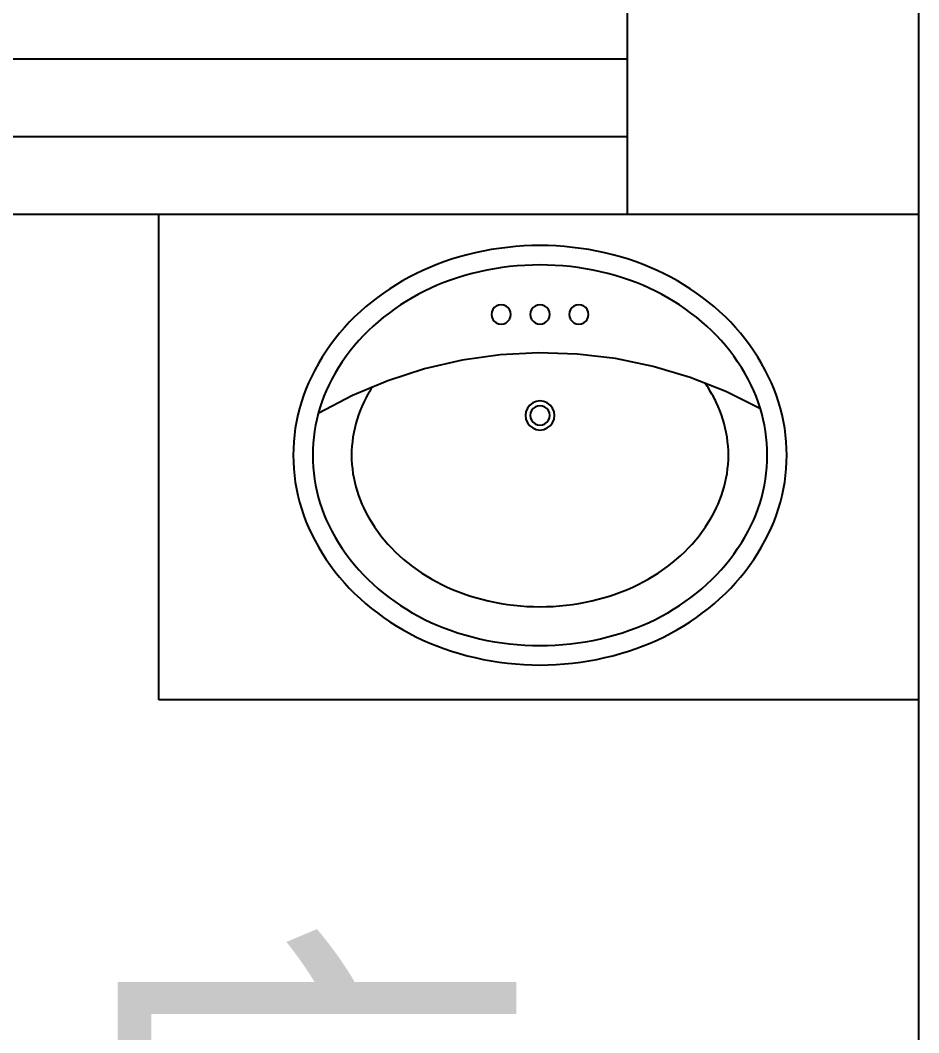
# Model space of a CAD drawing. Header units: centimetres. Extents: x 1966 to 8787, y 7398 to 12383.
# Drawn here: x 6837 to 6929.5, y 9446.5 to 9550.7 of the extents above; entities that cross this region are included whole.
import ezdxf

# ---------------------------------------------------------------- set-up
doc = ezdxf.new("R2010")
doc.units = ezdxf.units.CM
doc.styles.get("Standard").update_dxf_attribs({"font": 'arial.ttf', "height": 10})

msp = doc.modelspace()

# ---------------------------------------------------------------- linework, layer by layer
for p, q in [((6899.51, 9554.73), (6899.51, 9546.73)), ((6929.51, 9530.73), (6929.51, 9554.73)), ((6899.51, 9546.73), (6824.51, 9546.73)), ((6899.51, 9546.73), (6899.51, 9538.73)), ((6899.51, 9538.73), (6824.51, 9538.73)), ((6899.51, 9538.73), (6899.51, 9530.73)), ((6851.27, 9530.73), (6824.51, 9530.73)), ((6851.27, 9480.73), (6851.27, 9530.73)), ((6899.51, 9530.73), (6851.27, 9530.73)), ((6929.51, 9530.73), (6899.51, 9530.73)), ((6929.51, 9333.73), (6929.51, 9530.73)), ((6884.67, 9526.95), (6883.85, 9526.78)), ((6885.5, 9527.11), (6884.67, 9526.95)), ((6886.33, 9527.24), (6885.5, 9527.11)), ((6887.16, 9527.34), (6886.33, 9527.24)), ((6888, 9527.43), (6887.16, 9527.34)), ((6888.84, 9527.49), (6888, 9527.43)), ((6889.68, 9527.52), (6888.84, 9527.49)), ((6890.52, 9527.53), (6889.68, 9527.52)), ((6891.36, 9527.52), (6890.52, 9527.53)), ((6892.2, 9527.49), (6891.36, 9527.52)), ((6893.04, 9527.43), (6892.2, 9527.49)), ((6893.88, 9527.34), (6893.04, 9527.43)), ((6894.71, 9527.24), (6893.88, 9527.34)), ((6895.54, 9527.11), (6894.71, 9527.24)), ((6896.37, 9526.95), (6895.54, 9527.11)), ((6897.19, 9526.78), (6896.37, 9526.95)), ((6880.62, 9525.84), (6879.89, 9525.57)), ((6881.42, 9526.11), (6880.62, 9525.84)), ((6882.22, 9526.36), (6881.42, 9526.11)), ((6883.03, 9526.58), (6882.22, 9526.36)), ((6883.85, 9526.78), (6883.03, 9526.58)), ((6898.01, 9526.58), (6897.19, 9526.78)), ((6898.82, 9526.36), (6898.01, 9526.58)), ((6899.62, 9526.11), (6898.82, 9526.36)), ((6900.42, 9525.84), (6899.62, 9526.11)), ((6901.15, 9525.57), (6900.42, 9525.84)), ((6878.45, 9524.97), (6877.75, 9524.63)), ((6879.17, 9525.28), (6878.45, 9524.97)), ((6879.89, 9525.57), (6879.17, 9525.28)), ((6884.3, 9524.83), (6883.54, 9524.64)), ((6885.06, 9524.99), (6884.3, 9524.83)), ((6885.84, 9525.14), (6885.06, 9524.99)), ((6886.61, 9525.26), (6885.84, 9525.14)), ((6887.39, 9525.36), (6886.61, 9525.26)), ((6888.17, 9525.43), (6887.39, 9525.36)), ((6888.95, 9525.49), (6888.17, 9525.43)), ((6889.74, 9525.52), (6888.95, 9525.49)), ((6890.52, 9525.53), (6889.74, 9525.52)), ((6891.3, 9525.52), (6890.52, 9525.53)), ((6892.09, 9525.49), (6891.3, 9525.52)), ((6892.87, 9525.43), (6892.09, 9525.49)), ((6893.65, 9525.36), (6892.87, 9525.43)), ((6894.43, 9525.26), (6893.65, 9525.36)), ((6895.2, 9525.14), (6894.43, 9525.26)), ((6895.98, 9524.99), (6895.2, 9525.14)), ((6896.74, 9524.83), (6895.98, 9524.99)), ((6897.5, 9524.64), (6896.74, 9524.83)), ((6901.87, 9525.28), (6901.15, 9525.57)), ((6902.58, 9524.97), (6901.87, 9525.28)), ((6903.29, 9524.63), (6902.58, 9524.97)), ((6876.38, 9523.89), (6875.71, 9523.5)), ((6877.06, 9524.27), (6876.38, 9523.89)), ((6877.75, 9524.63), (6877.06, 9524.27)), ((6881.29, 9523.96), (6880.61, 9523.71)), ((6882.03, 9524.21), (6881.29, 9523.96)), ((6882.78, 9524.43), (6882.03, 9524.21)), ((6883.54, 9524.64), (6882.78, 9524.43)), ((6898.26, 9524.43), (6897.5, 9524.64)), ((6899.01, 9524.21), (6898.26, 9524.43)), ((6899.75, 9523.96), (6899.01, 9524.21)), ((6900.43, 9523.71), (6899.75, 9523.96)), ((6903.98, 9524.27), (6903.29, 9524.63)), ((6904.66, 9523.89), (6903.98, 9524.27)), ((6905.33, 9523.5), (6904.66, 9523.89)), ((6875.05, 9523.08), (6874.41, 9522.64)), ((6875.71, 9523.5), (6875.05, 9523.08)), ((6878.64, 9522.84), (6878, 9522.51)), ((6879.29, 9523.15), (6878.64, 9522.84)), ((6879.95, 9523.44), (6879.29, 9523.15)), ((6880.61, 9523.71), (6879.95, 9523.44)), ((6901.09, 9523.44), (6900.43, 9523.71)), ((6901.75, 9523.15), (6901.09, 9523.44)), ((6902.4, 9522.84), (6901.75, 9523.15)), ((6903.04, 9522.51), (6902.4, 9522.84)), ((6905.99, 9523.08), (6905.33, 9523.5)), ((6906.63, 9522.64), (6905.99, 9523.08)), ((6873.16, 9521.7), (6872.56, 9521.21)), ((6873.78, 9522.18), (6873.16, 9521.7)), ((6874.41, 9522.64), (6873.78, 9522.18)), ((6876.76, 9521.79), (6876.15, 9521.41)), ((6877.37, 9522.16), (6876.76, 9521.79)), ((6878, 9522.51), (6877.37, 9522.16)), ((6903.67, 9522.16), (6903.04, 9522.51)), ((6904.28, 9521.79), (6903.67, 9522.16)), ((6904.89, 9521.41), (6904.28, 9521.79)), ((6907.26, 9522.18), (6906.63, 9522.64)), ((6907.88, 9521.7), (6907.26, 9522.18)), ((6908.48, 9521.21), (6907.88, 9521.7)), ((6871.99, 9520.7), (6871.43, 9520.18)), ((6872.56, 9521.21), (6871.99, 9520.7)), ((6874.98, 9520.58), (6874.41, 9520.14)), ((6875.56, 9521), (6874.98, 9520.58)), ((6876.15, 9521.41), (6875.56, 9521)), ((6885.55, 9520.69), (6885.52, 9520.43)), ((6885.65, 9520.93), (6885.55, 9520.69)), ((6885.81, 9521.14), (6885.65, 9520.93)), ((6886.02, 9521.3), (6885.81, 9521.14)), ((6886.26, 9521.4), (6886.02, 9521.3)), ((6886.52, 9521.43), (6886.26, 9521.4)), ((6886.78, 9521.4), (6886.52, 9521.43)), ((6887.02, 9521.3), (6886.78, 9521.4)), ((6887.22, 9521.14), (6887.02, 9521.3)), ((6887.38, 9520.93), (6887.22, 9521.14)), ((6887.48, 9520.69), (6887.38, 9520.93)), ((6887.52, 9520.43), (6887.48, 9520.69)), ((6889.55, 9520.69), (6889.52, 9520.43)), ((6889.65, 9520.93), (6889.55, 9520.69)), ((6889.81, 9521.14), (6889.65, 9520.93)), ((6890.02, 9521.3), (6889.81, 9521.14)), ((6890.26, 9521.4), (6890.02, 9521.3)), ((6890.52, 9521.43), (6890.26, 9521.4)), ((6890.78, 9521.4), (6890.52, 9521.43)), ((6891.02, 9521.3), (6890.78, 9521.4)), ((6891.23, 9521.14), (6891.02, 9521.3)), ((6891.39, 9520.93), (6891.23, 9521.14)), ((6891.49, 9520.69), (6891.39, 9520.93)), ((6891.52, 9520.43), (6891.49, 9520.69)), ((6893.56, 9520.69), (6893.52, 9520.43)), ((6893.66, 9520.93), (6893.56, 9520.69)), ((6893.82, 9521.14), (6893.66, 9520.93)), ((6894.02, 9521.3), (6893.82, 9521.14)), ((6894.26, 9521.4), (6894.02, 9521.3)), ((6894.52, 9521.43), (6894.26, 9521.4)), ((6894.78, 9521.4), (6894.52, 9521.43)), ((6895.02, 9521.3), (6894.78, 9521.4)), ((6895.23, 9521.14), (6895.02, 9521.3)), ((6895.39, 9520.93), (6895.23, 9521.14)), ((6895.49, 9520.69), (6895.39, 9520.93)), ((6895.52, 9520.43), (6895.49, 9520.69)), ((6905.48, 9521), (6904.89, 9521.41)), ((6906.06, 9520.58), (6905.48, 9521)), ((6906.63, 9520.14), (6906.06, 9520.58)), ((6909.05, 9520.7), (6908.48, 9521.21)), ((6909.61, 9520.18), (6909.05, 9520.7)), ((6870.89, 9519.64), (6870.38, 9519.08)), ((6871.43, 9520.18), (6870.89, 9519.64)), ((6873.86, 9519.68), (6873.33, 9519.22)), ((6874.41, 9520.14), (6873.86, 9519.68)), ((6885.52, 9520.43), (6885.55, 9520.18)), ((6885.55, 9520.18), (6885.65, 9519.93)), ((6885.65, 9519.93), (6885.81, 9519.73)), ((6885.81, 9519.73), (6886.02, 9519.57)), ((6886.02, 9519.57), (6886.26, 9519.47)), ((6886.78, 9519.47), (6887.02, 9519.57)), ((6887.02, 9519.57), (6887.22, 9519.73)), ((6887.22, 9519.73), (6887.38, 9519.93)), ((6887.38, 9519.93), (6887.48, 9520.18)), ((6887.48, 9520.18), (6887.52, 9520.43)), ((6889.52, 9520.43), (6889.55, 9520.18)), ((6889.55, 9520.18), (6889.65, 9519.93)), ((6889.65, 9519.93), (6889.81, 9519.73)), ((6889.81, 9519.73), (6890.02, 9519.57)), ((6890.02, 9519.57), (6890.26, 9519.47)), ((6890.78, 9519.47), (6891.02, 9519.57)), ((6891.02, 9519.57), (6891.23, 9519.73)), ((6891.23, 9519.73), (6891.39, 9519.93)), ((6891.39, 9519.93), (6891.49, 9520.18)), ((6891.49, 9520.18), (6891.52, 9520.43)), ((6893.52, 9520.43), (6893.56, 9520.18)), ((6893.56, 9520.18), (6893.66, 9519.93)), ((6893.66, 9519.93), (6893.82, 9519.73)), ((6893.82, 9519.73), (6894.02, 9519.57)), ((6894.02, 9519.57), (6894.26, 9519.47)), ((6894.78, 9519.47), (6895.02, 9519.57)), ((6895.02, 9519.57), (6895.23, 9519.73)), ((6895.23, 9519.73), (6895.39, 9519.93)), ((6895.39, 9519.93), (6895.49, 9520.18)), ((6895.49, 9520.18), (6895.52, 9520.43)), ((6907.18, 9519.68), (6906.63, 9520.14)), ((6907.71, 9519.22), (6907.18, 9519.68)), ((6910.15, 9519.64), (6909.61, 9520.18)), ((6910.66, 9519.08), (6910.15, 9519.64)), ((6869.88, 9518.5), (6869.4, 9517.9)), ((6870.38, 9519.08), (6869.88, 9518.5)), ((6872.83, 9518.75), (6872.34, 9518.25)), ((6873.33, 9519.22), (6872.83, 9518.75)), ((6886.26, 9519.47), (6886.52, 9519.43)), ((6886.52, 9519.43), (6886.78, 9519.47)), ((6890.26, 9519.47), (6890.52, 9519.43)), ((6890.52, 9519.43), (6890.78, 9519.47)), ((6894.26, 9519.47), (6894.52, 9519.43)), ((6894.52, 9519.43), (6894.78, 9519.47)), ((6908.21, 9518.75), (6907.71, 9519.22)), ((6908.7, 9518.25), (6908.21, 9518.75)), ((6911.16, 9518.5), (6910.66, 9519.08)), ((6911.64, 9517.9), (6911.16, 9518.5)), ((6869.4, 9517.9), (6868.94, 9517.29)), ((6871.87, 9517.74), (6871.42, 9517.22)), ((6872.34, 9518.25), (6871.87, 9517.74)), ((6909.17, 9517.74), (6908.7, 9518.25)), ((6909.62, 9517.22), (6909.17, 9517.74)), ((6912.1, 9517.29), (6911.64, 9517.9)), ((6868.51, 9516.66), (6868.09, 9516.02)), ((6868.94, 9517.29), (6868.51, 9516.66)), ((6870.98, 9516.68), (6870.56, 9516.12)), ((6871.42, 9517.22), (6870.98, 9516.68)), ((6890.38, 9516.48), (6886.42, 9516.27)), ((6894.35, 9516.35), (6890.38, 9516.48)), ((6910.06, 9516.68), (6909.62, 9517.22)), ((6910.48, 9516.12), (6910.06, 9516.68)), ((6912.53, 9516.66), (6912.1, 9517.29)), ((6912.95, 9516.02), (6912.53, 9516.66)), ((6867.7, 9515.37), (6867.33, 9514.7)), ((6868.09, 9516.02), (6867.7, 9515.37)), ((6870.17, 9515.55), (6869.79, 9514.97)), ((6870.56, 9516.12), (6870.17, 9515.55)), ((6882.5, 9515.71), (6878.63, 9514.82)), ((6886.42, 9516.27), (6882.5, 9515.71)), ((6898.29, 9515.89), (6894.35, 9516.35)), ((6902.17, 9515.08), (6898.29, 9515.89)), ((6910.87, 9515.55), (6910.48, 9516.12)), ((6911.25, 9514.97), (6910.87, 9515.55)), ((6913.34, 9515.37), (6912.95, 9516.02)), ((6913.71, 9514.7), (6913.34, 9515.37)), ((6867.33, 9514.7), (6866.98, 9514.02)), ((6869.43, 9514.37), (6869.1, 9513.76)), ((6869.79, 9514.97), (6869.43, 9514.37)), ((6878.63, 9514.82), (6874.85, 9513.61)), ((6905.97, 9513.95), (6902.17, 9515.08)), ((6911.61, 9514.37), (6911.25, 9514.97)), ((6911.94, 9513.76), (6911.61, 9514.37)), ((6914.06, 9514.02), (6913.71, 9514.7)), ((6866.69, 9513.39), (6866.42, 9512.74)), ((6866.98, 9514.02), (6866.69, 9513.39)), ((6869.1, 9513.76), (6868.78, 9513.14)), ((6874.85, 9513.61), (6871.2, 9512.07)), ((6909.66, 9512.49), (6905.97, 9513.95)), ((6907.62, 9513.22), (6907.51, 9513.38)), ((6912.26, 9513.14), (6911.94, 9513.76)), ((6914.35, 9513.39), (6914.06, 9514.02)), ((6914.62, 9512.74), (6914.35, 9513.39)), ((6866.42, 9512.74), (6866.18, 9512.09)), ((6868.52, 9512.58), (6868.28, 9512.01)), ((6868.78, 9513.14), (6868.52, 9512.58)), ((6872.88, 9512.33), (6872.8, 9512.2)), ((6872.95, 9512.47), (6872.88, 9512.33)), ((6873.03, 9512.6), (6872.95, 9512.47)), ((6873.11, 9512.73), (6873.03, 9512.6)), ((6873.19, 9512.86), (6873.11, 9512.73)), ((6873.27, 9512.99), (6873.19, 9512.86)), ((6907.72, 9513.06), (6907.62, 9513.22)), ((6907.83, 9512.9), (6907.72, 9513.06)), ((6907.93, 9512.74), (6907.83, 9512.9)), ((6908.02, 9512.57), (6907.93, 9512.74)), ((6908.12, 9512.41), (6908.02, 9512.57)), ((6908.22, 9512.24), (6908.12, 9512.41)), ((6908.31, 9512.07), (6908.22, 9512.24)), ((6913.21, 9510.72), (6909.66, 9512.49)), ((6912.52, 9512.58), (6912.26, 9513.14)), ((6912.76, 9512.01), (6912.52, 9512.58)), ((6914.86, 9512.09), (6914.62, 9512.74)), ((6865.96, 9511.43), (6865.76, 9510.76)), ((6866.18, 9512.09), (6865.96, 9511.43)), ((6871.2, 9512.07), (6867.69, 9510.22)), ((6868.06, 9511.42), (6867.87, 9510.83)), ((6868.28, 9512.01), (6868.06, 9511.42)), ((6872.38, 9511.39), (6872.18, 9510.96)), ((6872.45, 9511.53), (6872.38, 9511.39)), ((6872.51, 9511.66), (6872.45, 9511.53)), ((6872.58, 9511.8), (6872.51, 9511.66)), ((6872.66, 9511.93), (6872.58, 9511.8)), ((6872.73, 9512.07), (6872.66, 9511.93)), ((6872.8, 9512.2), (6872.73, 9512.07)), ((6889.77, 9511.33), (6889.46, 9511.09)), ((6890.13, 9511.48), (6889.77, 9511.33)), ((6890.52, 9511.53), (6890.13, 9511.48)), ((6890.91, 9511.48), (6890.52, 9511.53)), ((6891.27, 9511.33), (6890.91, 9511.48)), ((6891.58, 9511.09), (6891.27, 9511.33)), ((6908.4, 9511.9), (6908.31, 9512.07)), ((6908.49, 9511.73), (6908.4, 9511.9)), ((6908.58, 9511.56), (6908.49, 9511.73)), ((6908.66, 9511.39), (6908.58, 9511.56)), ((6908.86, 9510.96), (6908.66, 9511.39)), ((6912.98, 9511.42), (6912.76, 9512.01)), ((6913.17, 9510.83), (6912.98, 9511.42)), ((6915.08, 9511.43), (6914.86, 9512.09)), ((6915.28, 9510.76), (6915.08, 9511.43)), ((6865.76, 9510.76), (6865.59, 9510.08)), ((6867.69, 9510.22), (6867.54, 9509.63)), ((6867.87, 9510.83), (6867.69, 9510.24)), ((6867.69, 9510.24), (6867.69, 9510.22)), ((6872, 9510.53), (6871.83, 9510.09)), ((6872.18, 9510.96), (6872, 9510.53)), ((6889.07, 9510.42), (6889.02, 9510.03)), ((6889.22, 9510.78), (6889.07, 9510.42)), ((6889.46, 9511.09), (6889.22, 9510.78)), ((6889.55, 9510.29), (6889.52, 9510.03)), ((6889.65, 9510.53), (6889.55, 9510.29)), ((6889.81, 9510.74), (6889.65, 9510.53)), ((6890.02, 9510.9), (6889.81, 9510.74)), ((6890.26, 9511), (6890.02, 9510.9)), ((6890.52, 9511.03), (6890.26, 9511)), ((6890.78, 9511), (6890.52, 9511.03)), ((6891.02, 9510.9), (6890.78, 9511)), ((6891.23, 9510.74), (6891.02, 9510.9)), ((6891.39, 9510.53), (6891.23, 9510.74)), ((6891.49, 9510.29), (6891.39, 9510.53)), ((6891.52, 9510.03), (6891.49, 9510.29)), ((6891.82, 9510.78), (6891.58, 9511.09)), ((6891.97, 9510.42), (6891.82, 9510.78)), ((6892.02, 9510.03), (6891.97, 9510.42)), ((6909.04, 9510.53), (6908.86, 9510.96)), ((6909.21, 9510.09), (6909.04, 9510.53)), ((6913.21, 9510.72), (6913.17, 9510.83)), ((6913.35, 9510.24), (6913.21, 9510.72)), ((6913.5, 9509.63), (6913.35, 9510.24)), ((6915.45, 9510.08), (6915.28, 9510.76)), ((6865.45, 9509.4), (6865.33, 9508.71)), ((6865.59, 9510.08), (6865.45, 9509.4)), ((6867.54, 9509.63), (6867.41, 9509.02)), ((6871.55, 9509.19), (6871.44, 9508.73)), ((6871.68, 9509.64), (6871.55, 9509.19)), ((6871.83, 9510.09), (6871.68, 9509.64)), ((6889.02, 9510.03), (6889.07, 9509.65)), ((6889.07, 9509.65), (6889.22, 9509.28)), ((6889.22, 9509.28), (6889.46, 9508.97)), ((6889.52, 9510.03), (6889.55, 9509.78)), ((6889.55, 9509.78), (6889.65, 9509.53)), ((6889.65, 9509.53), (6889.81, 9509.33)), ((6889.81, 9509.33), (6890.02, 9509.17)), ((6890.02, 9509.17), (6890.26, 9509.07)), ((6890.78, 9509.07), (6891.02, 9509.17)), ((6891.02, 9509.17), (6891.23, 9509.33)), ((6891.23, 9509.33), (6891.39, 9509.53)), ((6891.39, 9509.53), (6891.49, 9509.78)), ((6891.49, 9509.78), (6891.52, 9510.03)), ((6891.58, 9508.97), (6891.82, 9509.28)), ((6891.82, 9509.28), (6891.97, 9509.65)), ((6891.97, 9509.65), (6892.02, 9510.03)), ((6909.36, 9509.64), (6909.21, 9510.09)), ((6909.49, 9509.19), (6909.36, 9509.64)), ((6909.6, 9508.73), (6909.49, 9509.19)), ((6913.63, 9509.02), (6913.5, 9509.63)), ((6915.59, 9509.4), (6915.45, 9510.08)), ((6915.71, 9508.71), (6915.59, 9509.4)), ((6865.33, 9508.71), (6865.24, 9508.02)), ((6867.31, 9508.41), (6867.23, 9507.8)), ((6867.41, 9509.02), (6867.31, 9508.41)), ((6871.34, 9508.27), (6871.26, 9507.81)), ((6871.44, 9508.73), (6871.34, 9508.27)), ((6889.46, 9508.97), (6889.77, 9508.74)), ((6889.77, 9508.74), (6890.13, 9508.59)), ((6890.13, 9508.59), (6890.52, 9508.53)), ((6890.26, 9509.07), (6890.52, 9509.03)), ((6890.52, 9509.03), (6890.78, 9509.07)), ((6890.52, 9508.53), (6890.91, 9508.59)), ((6890.91, 9508.59), (6891.27, 9508.74)), ((6891.27, 9508.74), (6891.58, 9508.97)), ((6909.7, 9508.27), (6909.6, 9508.73)), ((6909.78, 9507.81), (6909.7, 9508.27)), ((6913.73, 9508.41), (6913.63, 9509.02)), ((6913.81, 9507.8), (6913.73, 9508.41)), ((6915.8, 9508.02), (6915.71, 9508.71)), ((6865.17, 9507.33), (6865.13, 9506.63)), ((6865.24, 9508.02), (6865.17, 9507.33)), ((6867.17, 9507.18), (6867.13, 9506.56)), ((6867.23, 9507.8), (6867.17, 9507.18)), ((6871.2, 9507.34), (6871.16, 9506.87)), ((6871.26, 9507.81), (6871.2, 9507.34)), ((6909.84, 9507.34), (6909.78, 9507.81)), ((6909.88, 9506.87), (6909.84, 9507.34)), ((6913.87, 9507.18), (6913.81, 9507.8)), ((6913.91, 9506.56), (6913.87, 9507.18)), ((6915.87, 9507.33), (6915.8, 9508.02)), ((6915.91, 9506.63), (6915.87, 9507.33)), ((6865.13, 9506.63), (6865.12, 9505.93)), ((6867.13, 9506.56), (6867.12, 9505.93)), ((6871.13, 9506.4), (6871.12, 9505.93)), ((6871.16, 9506.87), (6871.13, 9506.4)), ((6909.91, 9506.4), (6909.88, 9506.87)), ((6909.92, 9505.93), (6909.91, 9506.4)), ((6913.92, 9505.93), (6913.91, 9506.56)), ((6915.92, 9505.93), (6915.91, 9506.63)), ((6865.12, 9505.93), (6865.13, 9505.24)), ((6865.13, 9505.24), (6865.17, 9504.54)), ((6867.12, 9505.93), (6867.13, 9505.31)), ((6867.13, 9505.31), (6867.17, 9504.69)), ((6871.12, 9505.93), (6871.13, 9505.46)), ((6871.13, 9505.46), (6871.16, 9504.99)), ((6871.16, 9504.99), (6871.2, 9504.52)), ((6909.84, 9504.52), (6909.88, 9504.99)), ((6909.88, 9504.99), (6909.91, 9505.46)), ((6909.91, 9505.46), (6909.92, 9505.93)), ((6913.87, 9504.69), (6913.91, 9505.31)), ((6913.91, 9505.31), (6913.92, 9505.93)), ((6915.87, 9504.54), (6915.91, 9505.24)), ((6915.91, 9505.24), (6915.92, 9505.93)), ((6865.17, 9504.54), (6865.24, 9503.85)), ((6867.17, 9504.69), (6867.23, 9504.07)), ((6867.23, 9504.07), (6867.31, 9503.46)), ((6871.2, 9504.52), (6871.26, 9504.06)), ((6871.26, 9504.06), (6871.34, 9503.59)), ((6909.7, 9503.59), (6909.78, 9504.06)), ((6909.78, 9504.06), (6909.84, 9504.52)), ((6913.73, 9503.46), (6913.81, 9504.07)), ((6913.81, 9504.07), (6913.87, 9504.69)), ((6915.8, 9503.85), (6915.87, 9504.54)), ((6865.24, 9503.85), (6865.33, 9503.16)), ((6865.33, 9503.16), (6865.45, 9502.47)), ((6867.31, 9503.46), (6867.41, 9502.84)), ((6871.34, 9503.59), (6871.44, 9503.13)), ((6871.44, 9503.13), (6871.55, 9502.68)), ((6909.49, 9502.68), (6909.6, 9503.13)), ((6909.6, 9503.13), (6909.7, 9503.59)), ((6913.63, 9502.84), (6913.73, 9503.46)), ((6915.59, 9502.47), (6915.71, 9503.16)), ((6915.71, 9503.16), (6915.8, 9503.85)), ((6865.45, 9502.47), (6865.59, 9501.79)), ((6867.41, 9502.84), (6867.54, 9502.23)), ((6867.54, 9502.23), (6867.69, 9501.63)), ((6871.55, 9502.68), (6871.68, 9502.23)), ((6871.68, 9502.23), (6871.83, 9501.78)), ((6909.21, 9501.78), (6909.36, 9502.23)), ((6909.36, 9502.23), (6909.49, 9502.68)), ((6913.35, 9501.63), (6913.5, 9502.23)), ((6913.5, 9502.23), (6913.63, 9502.84)), ((6915.45, 9501.79), (6915.59, 9502.47)), ((6865.59, 9501.79), (6865.76, 9501.11)), ((6865.76, 9501.11), (6865.96, 9500.44)), ((6867.69, 9501.63), (6867.87, 9501.03)), ((6867.87, 9501.03), (6868.06, 9500.44)), ((6871.83, 9501.78), (6872, 9501.34)), ((6872, 9501.34), (6872.18, 9500.9)), ((6872.18, 9500.9), (6872.38, 9500.48)), ((6908.66, 9500.48), (6908.86, 9500.9)), ((6908.86, 9500.9), (6909.04, 9501.34)), ((6909.04, 9501.34), (6909.21, 9501.78)), ((6912.98, 9500.44), (6913.17, 9501.03)), ((6913.17, 9501.03), (6913.35, 9501.63)), ((6915.08, 9500.44), (6915.28, 9501.11)), ((6915.28, 9501.11), (6915.45, 9501.79)), ((6865.96, 9500.44), (6866.18, 9499.78)), ((6866.18, 9499.78), (6866.42, 9499.12)), ((6868.06, 9500.44), (6868.28, 9499.86)), ((6868.28, 9499.86), (6868.52, 9499.29)), ((6872.38, 9500.48), (6872.63, 9499.98)), ((6872.63, 9499.98), (6872.9, 9499.49)), ((6908.14, 9499.49), (6908.41, 9499.98)), ((6908.41, 9499.98), (6908.66, 9500.48)), ((6912.52, 9499.29), (6912.76, 9499.86)), ((6912.76, 9499.86), (6912.98, 9500.44)), ((6914.62, 9499.12), (6914.86, 9499.78)), ((6914.86, 9499.78), (6915.08, 9500.44)), ((6866.42, 9499.12), (6866.69, 9498.48)), ((6868.52, 9499.29), (6868.78, 9498.72)), ((6868.78, 9498.72), (6869.1, 9498.11)), ((6872.9, 9499.49), (6873.19, 9499.01)), ((6873.19, 9499.01), (6873.49, 9498.55)), ((6907.55, 9498.55), (6907.85, 9499.01)), ((6907.85, 9499.01), (6908.14, 9499.49)), ((6911.94, 9498.11), (6912.26, 9498.72)), ((6912.26, 9498.72), (6912.52, 9499.29)), ((6914.35, 9498.48), (6914.62, 9499.12)), ((6866.69, 9498.48), (6866.98, 9497.85)), ((6866.98, 9497.85), (6867.33, 9497.17)), ((6869.1, 9498.11), (6869.43, 9497.5)), ((6873.49, 9498.55), (6873.81, 9498.09)), ((6873.81, 9498.09), (6874.14, 9497.64)), ((6874.14, 9497.64), (6874.49, 9497.21)), ((6906.55, 9497.21), (6906.9, 9497.64)), ((6906.9, 9497.64), (6907.23, 9498.09)), ((6907.23, 9498.09), (6907.55, 9498.55)), ((6911.61, 9497.5), (6911.94, 9498.11)), ((6913.71, 9497.17), (6914.06, 9497.85)), ((6914.06, 9497.85), (6914.35, 9498.48)), ((6867.33, 9497.17), (6867.7, 9496.5)), ((6869.43, 9497.5), (6869.79, 9496.9)), ((6869.79, 9496.9), (6870.17, 9496.32)), ((6874.49, 9497.21), (6874.85, 9496.79)), ((6874.85, 9496.79), (6875.23, 9496.38)), ((6905.81, 9496.38), (6906.19, 9496.79)), ((6906.19, 9496.79), (6906.55, 9497.21)), ((6910.87, 9496.32), (6911.25, 9496.9)), ((6911.25, 9496.9), (6911.61, 9497.5)), ((6913.34, 9496.5), (6913.71, 9497.17)), ((6867.7, 9496.5), (6868.09, 9495.85)), ((6868.09, 9495.85), (6868.51, 9495.2)), ((6870.17, 9496.32), (6870.56, 9495.75)), ((6870.56, 9495.75), (6870.98, 9495.19)), ((6875.23, 9496.38), (6875.62, 9495.98)), ((6875.62, 9495.98), (6876.03, 9495.6)), ((6876.03, 9495.6), (6876.45, 9495.23)), ((6904.59, 9495.23), (6905.01, 9495.6)), ((6905.01, 9495.6), (6905.42, 9495.98)), ((6905.42, 9495.98), (6905.81, 9496.38)), ((6910.06, 9495.19), (6910.48, 9495.75)), ((6910.48, 9495.75), (6910.87, 9496.32)), ((6912.53, 9495.2), (6912.95, 9495.85)), ((6912.95, 9495.85), (6913.34, 9496.5)), ((6868.51, 9495.2), (6868.94, 9494.58)), ((6868.94, 9494.58), (6869.4, 9493.97)), ((6870.98, 9495.19), (6871.42, 9494.65)), ((6871.42, 9494.65), (6871.87, 9494.12)), ((6876.45, 9495.23), (6876.91, 9494.85)), ((6876.91, 9494.85), (6877.38, 9494.49)), ((6903.66, 9494.49), (6904.13, 9494.85)), ((6904.13, 9494.85), (6904.59, 9495.23)), ((6909.17, 9494.12), (6909.62, 9494.65)), ((6909.62, 9494.65), (6910.06, 9495.19)), ((6911.64, 9493.97), (6912.1, 9494.58)), ((6912.1, 9494.58), (6912.53, 9495.2)), ((6869.4, 9493.97), (6869.88, 9493.37)), ((6871.87, 9494.12), (6872.34, 9493.61)), ((6872.34, 9493.61), (6872.83, 9493.12)), ((6877.38, 9494.49), (6877.86, 9494.14)), ((6877.86, 9494.14), (6878.35, 9493.8)), ((6878.35, 9493.8), (6878.86, 9493.48)), ((6878.86, 9493.48), (6879.37, 9493.18)), ((6901.67, 9493.18), (6902.18, 9493.48)), ((6902.18, 9493.48), (6902.69, 9493.8)), ((6902.69, 9493.8), (6903.18, 9494.14)), ((6903.18, 9494.14), (6903.66, 9494.49)), ((6908.21, 9493.12), (6908.7, 9493.61)), ((6908.7, 9493.61), (6909.17, 9494.12)), ((6911.16, 9493.37), (6911.64, 9493.97)), ((6869.88, 9493.37), (6870.38, 9492.79)), ((6870.38, 9492.79), (6870.89, 9492.23)), ((6872.83, 9493.12), (6873.33, 9492.64)), ((6873.33, 9492.64), (6873.86, 9492.18)), ((6879.37, 9493.18), (6879.89, 9492.89)), ((6879.89, 9492.89), (6880.42, 9492.61)), ((6880.42, 9492.61), (6880.96, 9492.36)), ((6900.08, 9492.36), (6900.62, 9492.61)), ((6900.62, 9492.61), (6901.15, 9492.89)), ((6901.15, 9492.89), (6901.67, 9493.18)), ((6907.18, 9492.18), (6907.71, 9492.64)), ((6907.71, 9492.64), (6908.21, 9493.12)), ((6910.15, 9492.23), (6910.66, 9492.79)), ((6910.66, 9492.79), (6911.16, 9493.37)), ((6870.89, 9492.23), (6871.43, 9491.69)), ((6871.43, 9491.69), (6871.99, 9491.17)), ((6873.86, 9492.18), (6874.41, 9491.73)), ((6874.41, 9491.73), (6874.98, 9491.29)), ((6880.96, 9492.36), (6881.5, 9492.12)), ((6881.5, 9492.12), (6882.06, 9491.89)), ((6882.06, 9491.89), (6882.61, 9491.69)), ((6882.61, 9491.69), (6883.25, 9491.47)), ((6883.25, 9491.47), (6883.89, 9491.28)), ((6897.15, 9491.28), (6897.79, 9491.47)), ((6897.79, 9491.47), (6898.43, 9491.69)), ((6898.43, 9491.69), (6898.98, 9491.89)), ((6898.98, 9491.89), (6899.54, 9492.12)), ((6899.54, 9492.12), (6900.08, 9492.36)), ((6906.06, 9491.29), (6906.63, 9491.73)), ((6906.63, 9491.73), (6907.18, 9492.18)), ((6909.05, 9491.17), (6909.61, 9491.69)), ((6909.61, 9491.69), (6910.15, 9492.23)), ((6871.99, 9491.17), (6872.56, 9490.66)), ((6872.56, 9490.66), (6873.16, 9490.16)), ((6874.98, 9491.29), (6875.56, 9490.87)), ((6875.56, 9490.87), (6876.15, 9490.46)), ((6876.15, 9490.46), (6876.76, 9490.07)), ((6883.89, 9491.28), (6884.54, 9491.1)), ((6884.54, 9491.1), (6885.19, 9490.94)), ((6885.19, 9490.94), (6885.85, 9490.8)), ((6885.85, 9490.8), (6886.51, 9490.67)), ((6886.51, 9490.67), (6887.17, 9490.57)), ((6887.17, 9490.57), (6887.84, 9490.49)), ((6887.84, 9490.49), (6888.51, 9490.42)), ((6888.51, 9490.42), (6889.18, 9490.37)), ((6889.18, 9490.37), (6889.85, 9490.34)), ((6889.85, 9490.34), (6890.52, 9490.33)), ((6890.52, 9490.33), (6891.19, 9490.34)), ((6891.19, 9490.34), (6891.86, 9490.37)), ((6891.86, 9490.37), (6892.53, 9490.42)), ((6892.53, 9490.42), (6893.2, 9490.49)), ((6893.2, 9490.49), (6893.87, 9490.57)), ((6893.87, 9490.57), (6894.53, 9490.67)), ((6894.53, 9490.67), (6895.19, 9490.8)), ((6895.19, 9490.8), (6895.85, 9490.94)), ((6895.85, 9490.94), (6896.5, 9491.1)), ((6896.5, 9491.1), (6897.15, 9491.28)), ((6904.28, 9490.07), (6904.89, 9490.46)), ((6904.89, 9490.46), (6905.48, 9490.87)), ((6905.48, 9490.87), (6906.06, 9491.29)), ((6907.88, 9490.16), (6908.48, 9490.66)), ((6908.48, 9490.66), (6909.05, 9491.17)), ((6873.16, 9490.16), (6873.78, 9489.69)), ((6873.78, 9489.69), (6874.41, 9489.23)), ((6876.76, 9490.07), (6877.37, 9489.71)), ((6877.37, 9489.71), (6878, 9489.36)), ((6878, 9489.36), (6878.64, 9489.03)), ((6902.4, 9489.03), (6903.04, 9489.36)), ((6903.04, 9489.36), (6903.67, 9489.71)), ((6903.67, 9489.71), (6904.28, 9490.07)), ((6906.63, 9489.23), (6907.26, 9489.69)), ((6907.26, 9489.69), (6907.88, 9490.16)), ((6874.41, 9489.23), (6875.05, 9488.79)), ((6875.05, 9488.79), (6875.71, 9488.37)), ((6875.71, 9488.37), (6876.38, 9487.97)), ((6878.64, 9489.03), (6879.29, 9488.72)), ((6879.29, 9488.72), (6879.95, 9488.43)), ((6879.95, 9488.43), (6880.61, 9488.16)), ((6900.43, 9488.16), (6901.09, 9488.43)), ((6901.09, 9488.43), (6901.75, 9488.72)), ((6901.75, 9488.72), (6902.4, 9489.03)), ((6904.66, 9487.97), (6905.33, 9488.37)), ((6905.33, 9488.37), (6905.99, 9488.79)), ((6905.99, 9488.79), (6906.63, 9489.23)), ((6876.38, 9487.97), (6877.06, 9487.6)), ((6877.06, 9487.6), (6877.75, 9487.24)), ((6877.75, 9487.24), (6878.45, 9486.9)), ((6880.61, 9488.16), (6881.29, 9487.91)), ((6881.29, 9487.91), (6882.03, 9487.66)), ((6882.03, 9487.66), (6882.78, 9487.43)), ((6882.78, 9487.43), (6883.54, 9487.23)), ((6883.54, 9487.23), (6884.3, 9487.04)), ((6896.74, 9487.04), (6897.5, 9487.23)), ((6897.5, 9487.23), (6898.26, 9487.43)), ((6898.26, 9487.43), (6899.01, 9487.66)), ((6899.01, 9487.66), (6899.75, 9487.91)), ((6899.75, 9487.91), (6900.43, 9488.16)), ((6902.58, 9486.9), (6903.29, 9487.24)), ((6903.29, 9487.24), (6903.98, 9487.6)), ((6903.98, 9487.6), (6904.66, 9487.97)), ((6878.45, 9486.9), (6879.17, 9486.59)), ((6879.17, 9486.59), (6879.89, 9486.3)), ((6879.89, 9486.3), (6880.62, 9486.03)), ((6884.3, 9487.04), (6885.06, 9486.87)), ((6885.06, 9486.87), (6885.84, 9486.73)), ((6885.84, 9486.73), (6886.61, 9486.61)), ((6886.61, 9486.61), (6887.39, 9486.51)), ((6887.39, 9486.51), (6888.17, 9486.43)), ((6888.17, 9486.43), (6888.95, 9486.38)), ((6888.95, 9486.38), (6889.74, 9486.35)), ((6889.74, 9486.35), (6890.52, 9486.33)), ((6890.52, 9486.33), (6891.3, 9486.35)), ((6891.3, 9486.35), (6892.09, 9486.38)), ((6892.09, 9486.38), (6892.87, 9486.43)), ((6892.87, 9486.43), (6893.65, 9486.51)), ((6893.65, 9486.51), (6894.43, 9486.61)), ((6894.43, 9486.61), (6895.2, 9486.73)), ((6895.2, 9486.73), (6895.98, 9486.87)), ((6895.98, 9486.87), (6896.74, 9487.04)), ((6900.42, 9486.03), (6901.15, 9486.3)), ((6901.15, 9486.3), (6901.87, 9486.59)), ((6901.87, 9486.59), (6902.58, 9486.9)), ((6880.62, 9486.03), (6881.42, 9485.76)), ((6881.42, 9485.76), (6882.22, 9485.51)), ((6882.22, 9485.51), (6883.03, 9485.29)), ((6883.03, 9485.29), (6883.85, 9485.09)), ((6897.19, 9485.09), (6898.01, 9485.29)), ((6898.01, 9485.29), (6898.82, 9485.51)), ((6898.82, 9485.51), (6899.62, 9485.76)), ((6899.62, 9485.76), (6900.42, 9486.03)), ((6883.85, 9485.09), (6884.67, 9484.91)), ((6884.67, 9484.91), (6885.5, 9484.76)), ((6885.5, 9484.76), (6886.33, 9484.63)), ((6886.33, 9484.63), (6887.16, 9484.52)), ((6887.16, 9484.52), (6888, 9484.44)), ((6888, 9484.44), (6888.84, 9484.38)), ((6888.84, 9484.38), (6889.68, 9484.35)), ((6889.68, 9484.35), (6890.52, 9484.33)), ((6890.52, 9484.33), (6891.36, 9484.35)), ((6891.36, 9484.35), (6892.2, 9484.38)), ((6892.2, 9484.38), (6893.04, 9484.44)), ((6893.04, 9484.44), (6893.88, 9484.52)), ((6893.88, 9484.52), (6894.71, 9484.63)), ((6894.71, 9484.63), (6895.54, 9484.76)), ((6895.54, 9484.76), (6896.37, 9484.91)), ((6896.37, 9484.91), (6897.19, 9485.09)), ((6929.51, 9480.73), (6851.27, 9480.73))]:
    msp.add_line(p, q)

# ---------------------------------------------------------------- texts
msp.add_text('女廁', height=36).set_placement((6792.38, 9415.1))

doc.saveas('drawing.dxf')
